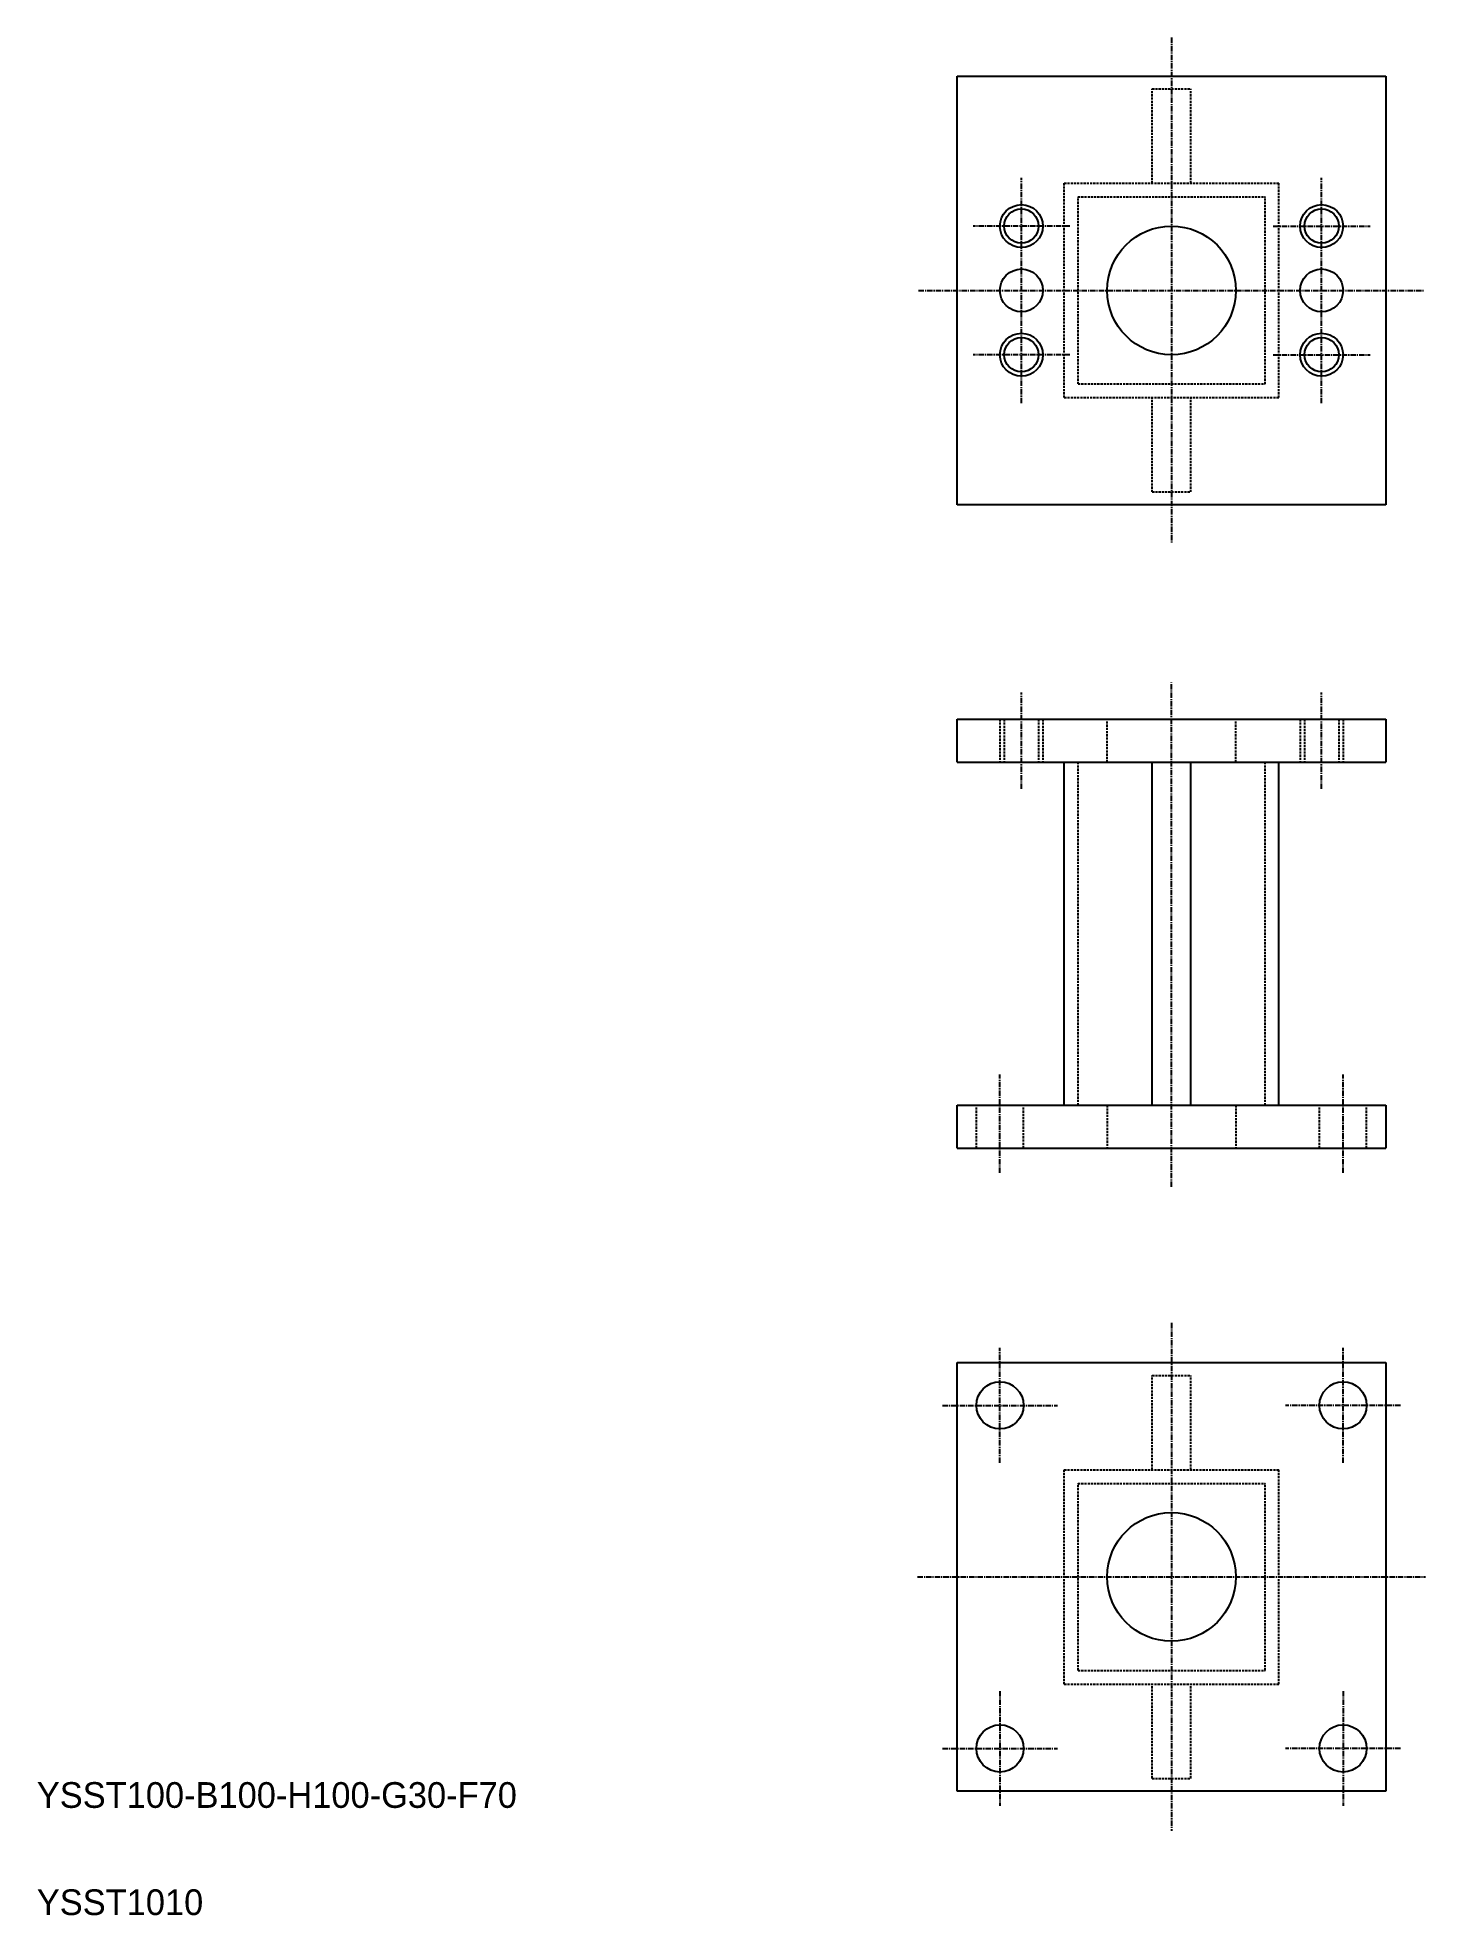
# Model space of a CAD drawing. Extents: x 40 to 364, y 40 to 478.
import ezdxf

# ---------------------------------------------------------------- set-up
doc = ezdxf.new("R2010")
doc.units = 0
doc.linetypes.add('CENTER', pattern=[2, 1.25, -0.25, 0.25, -0.25])
doc.linetypes.add('DASHED', pattern=[0.75, 0.5, -0.25])
doc.layers.get('0').update_dxf_attribs({"linetype": 'CONTINUOUS'})
doc.layers.add('CENTER', color=1, linetype='CENTER')

msp = doc.modelspace()

# ---------------------------------------------------------------- linework, layer by layer
at = {"color": 7, "linetype": 'CONTINUOUS'}
for p, q in [((254.57, 468.86), (354.57, 468.86)), ((254.57, 368.86), (254.57, 468.86)), ((354.57, 468.86), (354.57, 368.86)), ((254.57, 418.86), (254.57, 418.86)), ((354.57, 368.86), (254.57, 368.86)), ((254.57, 318.86), (354.57, 318.86)), ((254.57, 308.86), (254.57, 318.86)), ((354.57, 318.86), (354.57, 308.86)), ((254.57, 308.86), (354.57, 308.86)), ((254.57, 228.86), (354.57, 228.86)), ((254.57, 218.86), (254.57, 228.86)), ((354.57, 228.86), (354.57, 218.86)), ((254.57, 218.86), (354.57, 218.86)), ((254.57, 168.86), (354.57, 168.86)), ((254.57, 68.86), (254.57, 168.86)), ((354.57, 168.86), (354.57, 68.86)), ((354.57, 68.86), (254.57, 68.86))]:
    msp.add_line(p, q, dxfattribs=at)
at = {"color": 3, "linetype": 'DASHED'}
for p, q in [((300.07, 443.86), (300.07, 465.86)), ((300.07, 465.86), (309.07, 465.86)), ((309.07, 443.86), (309.07, 465.86)), ((279.57, 443.86), (329.57, 443.86)), ((279.57, 393.86), (279.57, 443.86)), ((329.57, 393.86), (329.57, 443.86)), ((282.77, 440.66), (326.37, 440.66)), ((282.77, 397.06), (282.77, 440.66)), ((326.37, 397.06), (326.37, 440.66)), ((282.77, 397.06), (326.37, 397.06)), ((279.57, 393.86), (329.57, 393.86)), ((300.07, 371.86), (300.07, 393.86)), ((309.07, 371.86), (309.07, 393.86)), ((300.07, 371.86), (309.07, 371.86)), ((264.57, 318.86), (264.57, 308.86)), ((265.57, 318.86), (265.57, 308.86)), ((273.57, 318.86), (273.57, 308.86)), ((274.57, 318.86), (274.57, 308.86)), ((289.57, 308.86), (289.57, 318.86)), ((319.57, 308.86), (319.57, 318.86)), ((334.57, 318.86), (334.57, 308.86)), ((335.57, 318.86), (335.57, 308.86)), ((343.57, 318.86), (343.57, 308.86)), ((344.57, 318.86), (344.57, 308.86)), ((282.77, 228.86), (282.77, 308.86)), ((326.37, 228.86), (326.37, 308.86)), ((259.07, 218.86), (259.07, 228.86)), ((270.07, 218.86), (270.07, 228.86)), ((289.57, 228.86), (289.57, 218.86)), ((319.57, 228.86), (319.57, 218.86)), ((339.07, 218.86), (339.07, 228.86)), ((350.07, 218.86), (350.07, 228.86)), ((300.07, 165.86), (309.07, 165.86)), ((300.07, 143.86), (300.07, 165.86)), ((309.07, 143.86), (309.07, 165.86)), ((279.57, 93.86), (279.57, 143.86)), ((279.57, 143.86), (329.57, 143.86)), ((282.77, 97.06), (282.77, 140.66)), ((282.77, 140.66), (326.37, 140.66)), ((326.37, 97.06), (326.37, 140.66)), ((329.57, 93.86), (329.57, 143.86)), ((282.77, 97.06), (326.37, 97.06)), ((279.57, 93.86), (329.57, 93.86)), ((300.07, 71.86), (300.07, 93.86)), ((309.07, 71.86), (309.07, 93.86)), ((300.07, 71.86), (309.07, 71.86))]:
    msp.add_line(p, q, dxfattribs=at)
at = {"color": 7}
for p, q in [((279.57, 228.86), (279.57, 308.86)), ((300.07, 228.86), (300.07, 308.86)), ((309.07, 228.86), (309.07, 308.86)), ((329.57, 228.86), (329.57, 308.86))]:
    msp.add_line(p, q, dxfattribs=at)
at = {"color": 3}
for centre in [(269.57, 433.86), (339.57, 433.86), (269.57, 403.86), (339.57, 403.86)]:
    msp.add_circle(centre, 5, dxfattribs=at)
at = {"color": 7, "linetype": 'CONTINUOUS'}
for centre, radius in [((269.57, 433.86), 4), ((304.57, 418.86), 15), ((339.57, 433.86), 4), ((269.57, 418.86), 5), ((339.57, 418.86), 5), ((269.57, 403.86), 4), ((339.57, 403.86), 4), ((264.57, 158.86), 5.5), ((344.57, 158.86), 5.5), ((304.57, 118.86), 15), ((264.57, 78.86), 5.5), ((344.57, 78.86), 5.5)]:
    msp.add_circle(centre, radius, dxfattribs=at)
at = {"layer": 'CENTER', "color": 1, "linetype": 'CENTER'}
for p, q in [((304.57, 477.83), (304.57, 359.89)), ((269.57, 392.58), (269.57, 445.14)), ((339.57, 392.58), (339.57, 445.14)), ((280.85, 433.86), (258.29, 433.86)), ((328.29, 433.86), (350.85, 433.86)), ((245.6, 418.86), (363.54, 418.86)), ((280.85, 403.86), (258.29, 403.86)), ((328.29, 403.86), (350.85, 403.86)), ((328.29, 403.86), (350.85, 403.86)), ((269.57, 302.61), (269.57, 325.11)), ((304.57, 209.82), (304.57, 327.43)), ((339.57, 302.61), (339.57, 325.11)), ((264.57, 213.05), (264.57, 236)), ((344.57, 213.05), (344.57, 236)), ((304.57, 178.07), (304.57, 59.65)), ((264.57, 145.48), (264.57, 172.24)), ((344.57, 145.48), (344.57, 172.24)), ((251.18, 158.86), (277.95, 158.86)), ((357.95, 158.86), (331.18, 158.86)), ((245.36, 118.86), (363.77, 118.86)), ((264.57, 92.24), (264.57, 65.48)), ((344.57, 92.24), (344.57, 65.48)), ((251.18, 78.86), (277.95, 78.86)), ((357.95, 78.86), (331.18, 78.86))]:
    msp.add_line(p, q, dxfattribs=at)

# ---------------------------------------------------------------- texts
at = {"color": 7, "linetype": 'CONTINUOUS'}
for s, p in [('YSST100-B100-H100-G30-F70', (40, 65)), ('YSST1010', (40, 40))]:
    msp.add_text(s, height=6, dxfattribs=at).set_placement(p)

doc.saveas('drawing.dxf')
